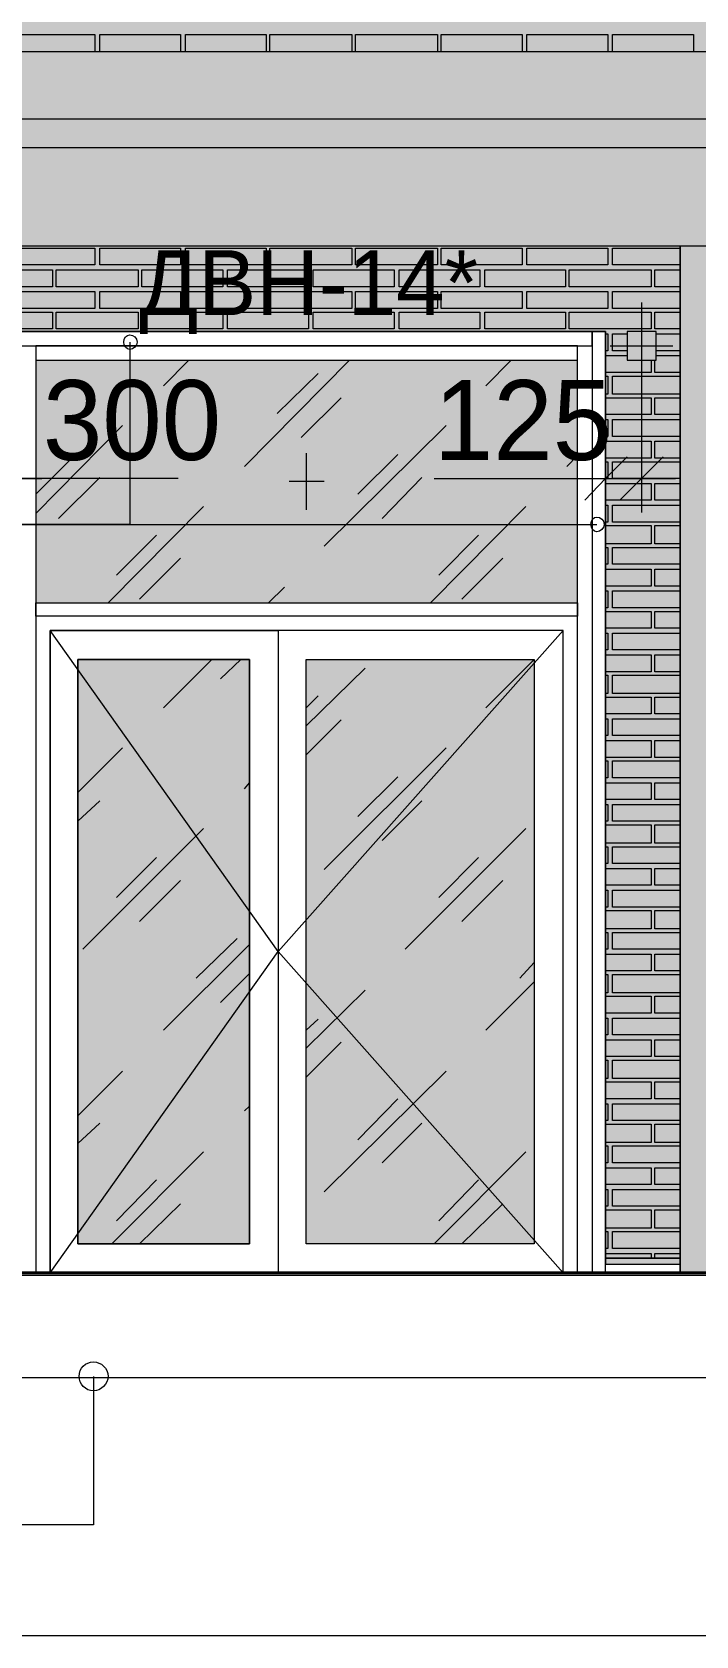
# Model space of a CAD drawing. Header units: millimetres. Extents: x -28928 to 100580, y -22867 to 36490.
# Drawn here: x -15834 to -13507, y -6037 to -415 of the extents above; entities that cross this region are included whole.
import ezdxf

# ---------------------------------------------------------------- set-up
doc = ezdxf.new("R2010")
doc.units = ezdxf.units.MM
doc.layers.add('PDF _Геометрия', color=7, linetype='Continuous', true_color=0x8f8e8d)
doc.layers.add('PDF _Сплошная заливка', color=7, linetype='Continuous', true_color=0xffffff)
doc.layers.add('PDF _Текст', color=7, linetype='Continuous')

msp = doc.modelspace()

# ---------------------------------------------------------------- hatches: boundary and pattern name
at = {"layer": 'PDF _Сплошная заливка', "true_color": 0xdcd6cf, "transparency": 33554559}
h = msp.add_hatch(color=254, dxfattribs=at)
h.paths.add_polyline_path([(-15922.40610003837, -4713.187073485198), (-15922.40610003837, -1463.956304254396), (-13823.94456157681, -1463.956304254396), (-13823.94456157681, -4713.187073485198), (-13561.63686926911, -4713.187073485198), (-13561.63686926911, -1163.571688869772), (-19459.3291769615, -1163.571688869772), (-19459.3291769615, -4713.187073485198), (-17919.32917696148, -4713.187073485198), (-17919.32917696148, -1463.956304254396), (-16518.94456157684, -1463.956304254396), (-16518.94456157684, -4713.187073485198)])
h.paths.add_polyline_path([(-19700.48302311534, -482.4178427159131), (-9335.098407730602, -482.4178427159131), (-9335.098407730602, 4217.966772668751), (-12072.40610003833, 4217.966772668751), (-12072.40610003833, 6929.889849591866), (-9335.098407730602, 6929.889849591866), (-9335.098407730602, 9028.35138805342), (-21815.86763849998, 9028.35138805342), (-21815.86763849998, -4713.187073485198), (-19776.63686926919, -4713.187073485198), (-19776.63686926919, -727.8024581005411), (-19730.09840773073, -727.8024581005411), (-19730.09840773073, -820.8793811774594), (-19708.94456157688, -820.8793811774594), (-19708.94456157688, -719.3409196389985), (-19700.48302311534, -719.3409196389985)])
h.paths.add_polyline_path([(-10972.40610003832, -4713.187073485198), (-10972.40610003832, -1463.956304254396), (-9576.252253884453, -1463.956304254396), (-9576.252253884453, -4713.187073485198), (-9335.098407730602, -4713.187073485198), (-9335.098407730602, -1163.571688869772), (-13383.9445615768, -1163.571688869772), (-13383.9445615768, -4713.187073485198), (-13121.63686926912, -4713.187073485198), (-13121.63686926912, -1463.956304254396), (-11323.55994619217, -1463.956304254396), (-11323.55994619217, -4713.187073485198)])
at = {"layer": 'PDF _Сплошная заливка', "true_color": 0x383e42, "transparency": 33554559}
for points in [[(-19679.3291769615, -719.3409196389985), (-7257.7907154229, -719.3409196389985), (-7257.7907154229, -482.4178427159131), (-19700.48302311534, -482.4178427159131), (-19700.48302311534, -820.8793811774594), (-19679.3291769615, -820.8793811774594)], [(-7215.483023115212, -727.8024581005411), (-7207.021484653669, -727.8024581005411), (-7207.021484653669, -719.3409196389985), (-19679.3291769615, -719.3409196389985), (-19679.3291769615, -820.8793811774594), (-7215.483023115212, -820.8793811774594)]]:
    msp.add_hatch(color=250, dxfattribs=at).paths.add_polyline_path(points)
at = {"layer": 'PDF _Сплошная заливка', "true_color": 0xa48f7a, "transparency": 33554559}
h = msp.add_hatch(color=252, dxfattribs=at)
h.paths.add_polyline_path([(-13561.63686926911, -4734.340919639053), (-13561.63686926911, -4713.187073485198), (-13823.94456157681, -4713.187073485198), (-13823.94456157681, -4734.340919639053)])
h.paths.add_polyline_path([(-13383.9445615768, -4713.187073485198), (-13383.9445615768, -4734.340919639053), (-13121.63686926912, -4734.340919639053), (-13121.63686926912, -4713.187073485198)])

# ---------------------------------------------------------------- linework, layer by layer
at = {"layer": 'PDF _Геометрия', "lineweight": 9}
for points in [[(-15897.02148465375, -482.4178427159131), (-15897.02148465375, -423.1870734851545), (-15613.55994619222, -423.1870734851545), (-15613.55994619222, -482.4178427159131)], [(-15596.63686926915, -482.4178427159131), (-15596.63686926915, -423.1870734851545), (-15313.17533080759, -423.1870734851545), (-15313.17533080759, -482.4178427159131)], [(-15296.25225388452, -482.4178427159131), (-15296.25225388452, -423.1870734851545), (-15012.79071542299, -423.1870734851545), (-15012.79071542299, -482.4178427159131)], [(-15000.09840773068, -482.4178427159131), (-15000.09840773068, -423.1870734851545), (-14712.40610003836, -423.1870734851545), (-14712.40610003836, -482.4178427159131)], [(-14699.71379234606, -482.4178427159131), (-14699.71379234606, -423.1870734851545), (-14412.02148465374, -423.1870734851545), (-14412.02148465374, -482.4178427159131)], [(-14399.32917696143, -482.4178427159131), (-14399.32917696143, -423.1870734851545), (-14115.86763849989, -423.1870734851545), (-14115.86763849989, -482.4178427159131)], [(-14098.94456157682, -482.4178427159131), (-14098.94456157682, -423.1870734851545), (-13815.48302311527, -423.1870734851545), (-13815.48302311527, -482.4178427159131)], [(-13798.5599461922, -482.4178427159131), (-13798.5599461922, -423.1870734851545), (-13515.09840773066, -423.1870734851545), (-13515.09840773066, -482.4178427159131)], [(-13561.63686926911, -1231.263996562076), (-13798.5599461922, -1231.263996562076), (-13798.5599461922, -1172.033227331318), (-13561.63686926911, -1172.033227331318)], [(-13561.63686926911, -1307.41784271592), (-13650.48302311527, -1307.41784271592), (-13650.48302311527, -1248.187073485165), (-13561.63686926911, -1248.187073485165)], [(-13561.63686926911, -1383.571688869768), (-13798.5599461922, -1383.571688869768), (-13798.5599461922, -1324.340919639009), (-13561.63686926911, -1324.340919639009)], [(-13561.63686926911, -1455.494765792853), (-13650.48302311527, -1455.494765792853), (-13650.48302311527, -1396.263996562076), (-13561.63686926911, -1396.263996562076)], [(-13823.94456157681, -1472.417842715924), (-13815.48302311527, -1472.417842715924), (-13815.48302311527, -1531.648611946701), (-13823.94456157681, -1531.648611946701)], [(-13747.79071542297, -1531.648611946701), (-13798.5599461922, -1531.648611946701), (-13798.5599461922, -1472.417842715924), (-13747.79071542297, -1472.417842715924)], [(-13646.2522538845, -1472.417842715924), (-13561.63686926911, -1472.417842715924)], [(-13823.94456157681, -1548.571688869772), (-13807.02148465374, -1548.571688869772), (-13747.79071542297, -1548.571688869772)], [(-13663.17533080758, -1565.494765792861), (-13663.17533080758, -1607.802458100548), (-13807.02148465374, -1607.802458100548), (-13823.94456157681, -1607.802458100548)], [(-13561.63686926911, -1607.802458100548), (-13650.48302311527, -1607.802458100548), (-13650.48302311527, -1565.494765792861)], [(-13561.63686926911, -1531.648611946701), (-13646.2522538845, -1531.648611946701)], [(-13646.2522538845, -1548.571688869772), (-13561.63686926911, -1548.571688869772)], [(-13823.94456157681, -1620.494765792853), (-13815.48302311527, -1620.494765792853), (-13815.48302311527, -1683.956304254392), (-13823.94456157681, -1683.956304254392)], [(-13561.63686926911, -1683.956304254392), (-13798.5599461922, -1683.956304254392), (-13798.5599461922, -1620.494765792853), (-13561.63686926911, -1620.494765792853)], [(-13823.94456157681, -1696.648611946701), (-13807.02148465374, -1696.648611946701), (-13663.17533080758, -1696.648611946701), (-13663.17533080758, -1755.879381177478), (-13807.02148465374, -1755.879381177478), (-13823.94456157681, -1755.879381177478)], [(-13561.63686926911, -1755.879381177478), (-13650.48302311527, -1755.879381177478), (-13650.48302311527, -1696.648611946701), (-13561.63686926911, -1696.648611946701)], [(-13823.94456157681, -1772.802458100548), (-13815.48302311527, -1772.802458100548), (-13815.48302311527, -1832.033227331325), (-13823.94456157681, -1832.033227331325)], [(-13561.63686926911, -1832.033227331325), (-13798.5599461922, -1832.033227331325), (-13798.5599461922, -1772.802458100548), (-13561.63686926911, -1772.802458100548)], [(-13823.94456157681, -1848.956304254396), (-13807.02148465374, -1848.956304254396), (-13663.17533080758, -1848.956304254396), (-13663.17533080758, -1908.187073485173), (-13807.02148465374, -1908.187073485173), (-13823.94456157681, -1908.187073485173)], [(-13561.63686926911, -1908.187073485173), (-13650.48302311527, -1908.187073485173), (-13650.48302311527, -1848.956304254396), (-13561.63686926911, -1848.956304254396)], [(-13823.94456157681, -1920.879381177481), (-13815.48302311527, -1920.879381177481), (-13815.48302311527, -1980.110150408236), (-13823.94456157681, -1980.110150408236)], [(-13561.63686926911, -1980.110150408236), (-13798.5599461922, -1980.110150408236), (-13798.5599461922, -1920.879381177481), (-13561.63686926911, -1920.879381177481)], [(-13823.94456157681, -1997.033227331325), (-13807.02148465374, -1997.033227331325), (-13663.17533080758, -1997.033227331325), (-13663.17533080758, -2056.263996562084), (-13807.02148465374, -2056.263996562084), (-13823.94456157681, -2056.263996562084)], [(-13561.63686926911, -2056.263996562084), (-13650.48302311527, -2056.263996562084), (-13650.48302311527, -1997.033227331325), (-13561.63686926911, -1997.033227331325)], [(-13823.94456157681, -2073.187073485173), (-13815.48302311527, -2073.187073485173), (-13815.48302311527, -2132.417842715931), (-13823.94456157681, -2132.417842715931)], [(-13561.63686926911, -2132.417842715931), (-13798.5599461922, -2132.417842715931), (-13798.5599461922, -2073.187073485173), (-13561.63686926911, -2073.187073485173)], [(-13823.94456157681, -2145.11015040824), (-13807.02148465374, -2145.11015040824), (-13663.17533080758, -2145.11015040824), (-13663.17533080758, -2208.571688869779), (-13807.02148465374, -2208.571688869779), (-13823.94456157681, -2208.571688869779)], [(-13561.63686926911, -2208.571688869779), (-13650.48302311527, -2208.571688869779), (-13650.48302311527, -2145.11015040824), (-13561.63686926911, -2145.11015040824)], [(-13823.94456157681, -2221.263996562087), (-13815.48302311527, -2221.263996562087), (-13815.48302311527, -2280.494765792861), (-13823.94456157681, -2280.494765792861)], [(-13561.63686926911, -2280.494765792861), (-13798.5599461922, -2280.494765792861), (-13798.5599461922, -2221.263996562087), (-13561.63686926911, -2221.263996562087)], [(-13823.94456157681, -2297.417842715931), (-13807.02148465374, -2297.417842715931), (-13663.17533080758, -2297.417842715931), (-13663.17533080758, -2356.648611946708), (-13807.02148465374, -2356.648611946708), (-13823.94456157681, -2356.648611946708)], [(-13561.63686926911, -2356.648611946708), (-13650.48302311527, -2356.648611946708), (-13650.48302311527, -2297.417842715931), (-13561.63686926911, -2297.417842715931)], [(-13823.94456157681, -2373.571688869779), (-13815.48302311527, -2373.571688869779), (-13815.48302311527, -2432.802458100556), (-13823.94456157681, -2432.802458100556)], [(-13561.63686926911, -2432.802458100556), (-13798.5599461922, -2432.802458100556), (-13798.5599461922, -2373.571688869779), (-13561.63686926911, -2373.571688869779)], [(-13823.94456157681, -2445.494765792864), (-13807.02148465374, -2445.494765792864), (-13663.17533080758, -2445.494765792864), (-13663.17533080758, -2504.725535023641), (-13807.02148465374, -2504.725535023641), (-13823.94456157681, -2504.725535023641)], [(-13561.63686926911, -2504.725535023641), (-13650.48302311527, -2504.725535023641), (-13650.48302311527, -2445.494765792864), (-13561.63686926911, -2445.494765792864)], [(-13823.94456157681, -2521.648611946712), (-13815.48302311527, -2521.648611946712), (-13815.48302311527, -2580.879381177489), (-13823.94456157681, -2580.879381177489)], [(-13561.63686926911, -2580.879381177489), (-13798.5599461922, -2580.879381177489), (-13798.5599461922, -2521.648611946712), (-13561.63686926911, -2521.648611946712)], [(-13823.94456157681, -2597.802458100559), (-13807.02148465374, -2597.802458100559), (-13663.17533080758, -2597.802458100559), (-13663.17533080758, -2657.033227331332), (-13807.02148465374, -2657.033227331332), (-13823.94456157681, -2657.033227331332)], [(-13561.63686926911, -2657.033227331332), (-13650.48302311527, -2657.033227331332), (-13650.48302311527, -2597.802458100559), (-13561.63686926911, -2597.802458100559)], [(-13823.94456157681, -2669.725535023641), (-13815.48302311527, -2669.725535023641), (-13815.48302311527, -2733.18707348518), (-13823.94456157681, -2733.18707348518)], [(-13561.63686926911, -2733.18707348518), (-13798.5599461922, -2733.18707348518), (-13798.5599461922, -2669.725535023641), (-13561.63686926911, -2669.725535023641)], [(-13823.94456157681, -2745.879381177489), (-13807.02148465374, -2745.879381177489), (-13663.17533080758, -2745.879381177489), (-13663.17533080758, -2805.110150408247), (-13807.02148465374, -2805.110150408247), (-13823.94456157681, -2805.110150408247)], [(-13561.63686926911, -2805.110150408247), (-13650.48302311527, -2805.110150408247), (-13650.48302311527, -2745.879381177489), (-13561.63686926911, -2745.879381177489)], [(-13823.94456157681, -2822.033227331336), (-13815.48302311527, -2822.033227331336), (-13815.48302311527, -2881.263996562095), (-13823.94456157681, -2881.263996562095)], [(-13561.63686926911, -2881.263996562095), (-13798.5599461922, -2881.263996562095), (-13798.5599461922, -2822.033227331336), (-13561.63686926911, -2822.033227331336)], [(-13823.94456157681, -2898.187073485184), (-13807.02148465374, -2898.187073485184), (-13663.17533080758, -2898.187073485184), (-13663.17533080758, -2957.417842715942), (-13807.02148465374, -2957.417842715942), (-13823.94456157681, -2957.417842715942)], [(-13561.63686926911, -2957.417842715942), (-13650.48302311527, -2957.417842715942), (-13650.48302311527, -2898.187073485184), (-13561.63686926911, -2898.187073485184)], [(-13823.94456157681, -2970.110150408247), (-13815.48302311527, -2970.110150408247), (-13815.48302311527, -3029.340919639024), (-13823.94456157681, -3029.340919639024)], [(-13561.63686926911, -3029.340919639024), (-13798.5599461922, -3029.340919639024), (-13798.5599461922, -2970.110150408247), (-13561.63686926911, -2970.110150408247)], [(-13823.94456157681, -3046.263996562095), (-13807.02148465374, -3046.263996562095), (-13663.17533080758, -3046.263996562095), (-13663.17533080758, -3105.494765792871), (-13807.02148465374, -3105.494765792871), (-13823.94456157681, -3105.494765792871)], [(-13561.63686926911, -3105.494765792871), (-13650.48302311527, -3105.494765792871), (-13650.48302311527, -3046.263996562095), (-13561.63686926911, -3046.263996562095)], [(-13823.94456157681, -3122.417842715942), (-13815.48302311527, -3122.417842715942), (-13815.48302311527, -3181.648611946719), (-13823.94456157681, -3181.648611946719)], [(-13561.63686926911, -3181.648611946719), (-13798.5599461922, -3181.648611946719), (-13798.5599461922, -3122.417842715942), (-13561.63686926911, -3122.417842715942)], [(-13823.94456157681, -3194.340919639028), (-13807.02148465374, -3194.340919639028), (-13663.17533080758, -3194.340919639028), (-13663.17533080758, -3257.802458100567), (-13807.02148465374, -3257.802458100567), (-13823.94456157681, -3257.802458100567)], [(-13561.63686926911, -3257.802458100567), (-13650.48302311527, -3257.802458100567), (-13650.48302311527, -3194.340919639028), (-13561.63686926911, -3194.340919639028)], [(-13823.94456157681, -3270.494765792875), (-13815.48302311527, -3270.494765792875), (-13815.48302311527, -3329.725535023648), (-13823.94456157681, -3329.725535023648)], [(-13561.63686926911, -3329.725535023648), (-13798.5599461922, -3329.725535023648), (-13798.5599461922, -3270.494765792875), (-13561.63686926911, -3270.494765792875)], [(-13823.94456157681, -3346.648611946719), (-13807.02148465374, -3346.648611946719), (-13663.17533080758, -3346.648611946719), (-13663.17533080758, -3405.879381177496), (-13807.02148465374, -3405.879381177496), (-13823.94456157681, -3405.879381177496)], [(-13561.63686926911, -3405.879381177496), (-13650.48302311527, -3405.879381177496), (-13650.48302311527, -3346.648611946719), (-13561.63686926911, -3346.648611946719)], [(-13823.94456157681, -3422.802458100567), (-13815.48302311527, -3422.802458100567), (-13815.48302311527, -3482.033227331343), (-13823.94456157681, -3482.033227331343)], [(-13561.63686926911, -3482.033227331343), (-13798.5599461922, -3482.033227331343), (-13798.5599461922, -3422.802458100567), (-13561.63686926911, -3422.802458100567)], [(-13823.94456157681, -3494.725535023652), (-13807.02148465374, -3494.725535023652), (-13663.17533080758, -3494.725535023652), (-13663.17533080758, -3558.187073485191), (-13807.02148465374, -3558.187073485191), (-13823.94456157681, -3558.187073485191)], [(-13561.63686926911, -3558.187073485191), (-13650.48302311527, -3558.187073485191), (-13650.48302311527, -3494.725535023652), (-13561.63686926911, -3494.725535023652)], [(-13823.94456157681, -3570.879381177499), (-13815.48302311527, -3570.879381177499), (-13815.48302311527, -3630.110150408254), (-13823.94456157681, -3630.110150408254)], [(-13561.63686926911, -3630.110150408254), (-13798.5599461922, -3630.110150408254), (-13798.5599461922, -3570.879381177499), (-13561.63686926911, -3570.879381177499)], [(-13823.94456157681, -3647.033227331347), (-13807.02148465374, -3647.033227331347), (-13663.17533080758, -3647.033227331347), (-13663.17533080758, -3706.263996562102), (-13807.02148465374, -3706.263996562102), (-13823.94456157681, -3706.263996562102)], [(-13561.63686926911, -3706.263996562102), (-13650.48302311527, -3706.263996562102), (-13650.48302311527, -3647.033227331347), (-13561.63686926911, -3647.033227331347)], [(-13823.94456157681, -3718.95630425441), (-13815.48302311527, -3718.95630425441), (-13815.48302311527, -3782.41784271595), (-13823.94456157681, -3782.41784271595)], [(-13561.63686926911, -3782.41784271595), (-13798.5599461922, -3782.41784271595), (-13798.5599461922, -3718.95630425441), (-13561.63686926911, -3718.95630425441)], [(-13823.94456157681, -3795.110150408258), (-13807.02148465374, -3795.110150408258), (-13663.17533080758, -3795.110150408258), (-13663.17533080758, -3854.340919639035), (-13807.02148465374, -3854.340919639035), (-13823.94456157681, -3854.340919639035)], [(-13561.63686926911, -3854.340919639035), (-13650.48302311527, -3854.340919639035), (-13650.48302311527, -3795.110150408258), (-13561.63686926911, -3795.110150408258)], [(-13823.94456157681, -3871.263996562106), (-13815.48302311527, -3871.263996562106), (-13815.48302311527, -3930.494765792882), (-13823.94456157681, -3930.494765792882)], [(-13561.63686926911, -3930.494765792882), (-13798.5599461922, -3930.494765792882), (-13798.5599461922, -3871.263996562106), (-13561.63686926911, -3871.263996562106)], [(-13823.94456157681, -3947.417842715953), (-13807.02148465374, -3947.417842715953), (-13663.17533080758, -3947.417842715953), (-13663.17533080758, -4006.648611946726), (-13807.02148465374, -4006.648611946726), (-13823.94456157681, -4006.648611946726)], [(-13561.63686926911, -4006.648611946726), (-13650.48302311527, -4006.648611946726), (-13650.48302311527, -3947.417842715953), (-13561.63686926911, -3947.417842715953)], [(-13823.94456157681, -4019.340919639035), (-13815.48302311527, -4019.340919639035), (-13815.48302311527, -4082.802458100574), (-13823.94456157681, -4082.802458100574)], [(-13561.63686926911, -4082.802458100574), (-13798.5599461922, -4082.802458100574), (-13798.5599461922, -4019.340919639035), (-13561.63686926911, -4019.340919639035)], [(-13823.94456157681, -4095.494765792882), (-13807.02148465374, -4095.494765792882), (-13663.17533080758, -4095.494765792882), (-13663.17533080758, -4154.725535023648), (-13807.02148465374, -4154.725535023648), (-13823.94456157681, -4154.725535023648)], [(-13561.63686926911, -4154.725535023648), (-13650.48302311527, -4154.725535023648), (-13650.48302311527, -4095.494765792882), (-13561.63686926911, -4095.494765792882)], [(-13823.94456157681, -4171.64861194673), (-13815.48302311527, -4171.64861194673), (-13815.48302311527, -4230.879381177496), (-13823.94456157681, -4230.879381177496)], [(-13561.63686926911, -4230.879381177496), (-13798.5599461922, -4230.879381177496), (-13798.5599461922, -4171.64861194673), (-13561.63686926911, -4171.64861194673)], [(-13823.94456157681, -4243.571688869804), (-13807.02148465374, -4243.571688869804), (-13663.17533080758, -4243.571688869804), (-13663.17533080758, -4307.033227331343), (-13807.02148465374, -4307.033227331343), (-13823.94456157681, -4307.033227331343)], [(-13561.63686926911, -4307.033227331343), (-13650.48302311527, -4307.033227331343), (-13650.48302311527, -4243.571688869804), (-13561.63686926911, -4243.571688869804)], [(-13823.94456157681, -4319.725535023652), (-13815.48302311527, -4319.725535023652), (-13815.48302311527, -4378.956304254429), (-13823.94456157681, -4378.956304254429)], [(-13561.63686926911, -4378.956304254429), (-13798.5599461922, -4378.956304254429), (-13798.5599461922, -4319.725535023652), (-13561.63686926911, -4319.725535023652)], [(-13823.94456157681, -4395.879381177499), (-13807.02148465374, -4395.879381177499), (-13663.17533080758, -4395.879381177499), (-13663.17533080758, -4455.110150408276), (-13807.02148465374, -4455.110150408276), (-13823.94456157681, -4455.110150408276)], [(-13561.63686926911, -4455.110150408276), (-13650.48302311527, -4455.110150408276), (-13650.48302311527, -4395.879381177499), (-13561.63686926911, -4395.879381177499)], [(-13823.94456157681, -4472.033227331347), (-13815.48302311527, -4472.033227331347), (-13815.48302311527, -4531.26399656212), (-13823.94456157681, -4531.26399656212)], [(-13561.63686926911, -4531.26399656212), (-13798.5599461922, -4531.26399656212), (-13798.5599461922, -4472.033227331347), (-13561.63686926911, -4472.033227331347)], [(-13823.94456157681, -4543.956304254432), (-13807.02148465374, -4543.956304254432), (-13663.17533080758, -4543.956304254432), (-13663.17533080758, -4607.417842715975), (-13807.02148465374, -4607.417842715975), (-13823.94456157681, -4607.417842715975)], [(-13561.63686926911, -4607.417842715975), (-13650.48302311527, -4607.417842715975), (-13650.48302311527, -4543.956304254432), (-13561.63686926911, -4543.956304254432)], [(-13823.94456157681, -4620.11015040828), (-13815.48302311527, -4620.11015040828), (-13815.48302311527, -4679.340919639049), (-13823.94456157681, -4679.340919639049)], [(-13561.63686926911, -4679.340919639049), (-13798.5599461922, -4679.340919639049), (-13798.5599461922, -4620.11015040828), (-13561.63686926911, -4620.11015040828)], [(-13823.94456157681, -4696.263996562127), (-13807.02148465374, -4696.263996562127), (-13663.17533080758, -4696.263996562127), (-13663.17533080758, -4713.187073485198)], [(-13650.48302311527, -4713.187073485198), (-13650.48302311527, -4696.263996562127), (-13561.63686926911, -4696.263996562127)]]:
    msp.add_lwpolyline(points, dxfattribs=at)
at = {"layer": 'PDF _Геометрия', "color": 7, "lineweight": 9}
for points in [[(-19700.48302311534, -719.3409196389985), (-19708.94456157688, -719.3409196389985), (-19708.94456157688, -820.8793811774594), (-19708.94456157688, -719.3409196389985), (-19700.48302311534, -719.3409196389985), (-19700.48302311534, -820.8793811774594), (-19700.48302311534, -482.4178427159131), (-7257.7907154229, -482.4178427159131), (-7257.7907154229, -719.3409196389985), (-7253.559946192137, -719.3409196389985), (-7253.559946192137, -473.956304254385), (-7245.098407730591, -473.956304254385), (-7245.098407730591, -719.3409196389985)], [(-19679.3291769615, -820.8793811774594), (-19679.3291769615, -719.3409196389985), (-7207.021484653669, -719.3409196389985), (-7207.021484653669, -727.8024581005411), (-7173.175330807509, -727.8024581005411), (-7215.483023115212, -727.8024581005411), (-7215.483023115212, -820.8793811774594)], [(-19772.40610003842, -1163.571688869772), (-7173.175330807509, -1163.571688869772), (-7173.175330807509, -820.8793811774594), (-19772.40610003842, -820.8793811774594), (-19772.40610003842, -901.2639965620692)], [(-16218.55994619223, -1362.417842715935), (-16218.55994619223, -1662.802458100541), (-16218.55994619223, -1980.110150408236), (-15799.71379234607, -1980.110150408236)], [(-13697.02148465374, -1362.417842715935), (-13697.02148465374, -1662.802458100541), (-13697.02148465374, -1980.110150408236), (-13697.02148465374, -2098.57168886979)], [(-19459.3291769615, -4713.187073485198), (-17919.32917696148, -4713.187073485198), (-19459.3291769615, -4713.187073485198), (-17919.32917696148, -4713.187073485198), (-17919.32917696148, -1463.956304254396), (-16518.94456157684, -1463.956304254396), (-16518.94456157684, -4713.187073485198), (-15922.40610003837, -4713.187073485198), (-15922.40610003837, -1463.956304254396), (-13823.94456157681, -1463.956304254396), (-13823.94456157681, -4713.187073485198), (-13561.63686926911, -4713.187073485198), (-13823.94456157681, -4713.187073485198), (-13561.63686926911, -4713.187073485198), (-13823.94456157681, -4713.187073485198), (-13823.94456157681, -4734.340919639053), (-13561.63686926911, -4734.340919639053)], [(-15490.86763849991, -1502.033227331322), (-15490.86763849991, -2140.879381177478), (-18029.32917696147, -2140.879381177478), (-13853.55994619219, -2140.879381177478)], [(-15871.63686926914, -4763.956304254429), (-15871.63686926914, -2441.263996562102), (-15871.63686926914, -4763.956304254429), (-15922.40610003837, -4763.956304254429), (-15922.40610003837, -2441.263996562102), (-15922.40610003837, -1540.110150408243), (-15922.40610003837, -1463.956304254396), (-15871.63686926914, -1463.956304254396), (-15871.63686926914, -1540.110150408243), (-15871.63686926914, -2441.263996562102), (-15871.63686926914, -1514.72553502363), (-15846.25225388452, -1514.72553502363), (-13895.8676384999, -1514.72553502363), (-13870.48302311528, -1514.72553502363), (-13870.48302311528, -1463.956304254396), (-13895.8676384999, -1463.956304254396), (-15846.25225388452, -1463.956304254396), (-15871.63686926914, -1463.956304254396), (-15871.63686926914, -1514.72553502363), (-15820.86763849991, -1514.72553502363), (-15820.86763849991, -2441.263996562102), (-15820.86763849991, -4763.956304254429)], [(-13921.25225388452, -4763.956304254429), (-13921.25225388452, -2441.263996562102), (-13921.25225388452, -1514.72553502363), (-15820.86763849991, -1514.72553502363), (-15820.86763849991, -1565.494765792861), (-13921.25225388452, -1565.494765792861), (-13921.25225388452, -1514.72553502363), (-13870.48302311528, -1514.72553502363), (-13870.48302311528, -2441.263996562102), (-13870.48302311528, -4763.956304254429), (-13823.94456157681, -4763.956304254429), (-13823.94456157681, -2441.263996562102), (-13823.94456157681, -1540.110150408243), (-13823.94456157681, -1463.956304254396), (-13870.48302311528, -1463.956304254396), (-13870.48302311528, -1540.110150408243), (-13870.48302311528, -2441.263996562102), (-13870.48302311528, -4763.956304254429)], [(-13807.02148465374, -1514.72553502363), (-13587.02148465373, -1514.72553502363)], [(-15372.40610003837, -1654.340919639017), (-15283.55994619222, -1565.494765792861)], [(-15088.94456157683, -1937.802458100552), (-14720.86763849991, -1565.494765792861)], [(-14242.79071542297, -1654.340919639017), (-14153.94456157682, -1565.494765792861)], [(-14974.71379234607, -1751.648611946697), (-14830.8676384999, -1612.033227331311)], [(-14890.09840773067, -1836.263996562087), (-14750.48302311529, -1696.648611946701)], [(-15820.86763849991, -2102.802458100552), (-15516.25225388452, -1793.9563042544)], [(-14809.71379234606, -2217.033227331322), (-14382.40610003836, -1793.9563042544)], [(-15820.86763849991, -2035.110150408251), (-15681.25225388452, -1895.494765792864)], [(-14873.1753308076, -1891.263996562084), (-14873.1753308076, -2090.110150408243)], [(-14691.25225388451, -2035.110150408251), (-14551.63686926912, -1895.494765792864)], [(-13959.32917696144, -1937.802458100552), (-13921.25225388452, -1899.725535023626)], [(-13823.94456157681, -1874.340919639013), (-13823.94456157681, -1980.110150408236), (-13823.94456157681, -2098.57168886979)], [(-15321.63686926914, -1980.110150408236), (-15795.48302311529, -1980.110150408236), (-16070.4830231153, -1980.110150408236)], [(-15740.4830231153, -2119.725535023623), (-15596.63686926915, -1975.879381177474)], [(-14932.40610003836, -1988.571688869783), (-14809.71379234606, -1988.571688869783)], [(-14606.63686926914, -2119.725535023623), (-14467.02148465375, -1975.879381177474)], [(-14424.71379234605, -1980.110150408236), (-13997.40610003836, -1980.110150408236), (-13760.48302311528, -1980.110150408236)], [(-13942.40610003835, -1980.110150408236), (-13578.5599461922, -1980.110150408236)], [(-15567.02148465375, -2415.879381177485), (-15232.79071542299, -2077.417842715935)], [(-14437.40610003835, -2415.879381177485), (-14103.17533080759, -2077.417842715935)], [(-15537.40610003837, -2318.571688869786), (-15397.79071542299, -2178.9563042544)], [(-14407.79071542298, -2318.571688869786), (-14268.17533080759, -2178.9563042544)], [(-15457.02148465376, -2403.187073485176), (-15313.17533080759, -2259.340919639009)], [(-14327.40610003836, -2403.187073485176), (-14183.5599461922, -2259.340919639009)], [(-15004.32917696144, -2415.879381177485), (-14949.32917696145, -2360.879381177474)], [(-13972.02148465375, -2513.187073485165), (-14970.48302311528, -3638.571688869801), (-13972.02148465375, -4763.956304254429), (-13972.02148465375, -2513.187073485165), (-15770.09840773068, -2513.187073485165), (-15770.09840773068, -4763.956304254429), (-15770.09840773068, -2513.187073485165), (-14970.48302311528, -2513.187073485165), (-14970.48302311528, -4763.956304254429), (-15770.09840773068, -4763.956304254429), (-14970.48302311528, -3638.571688869801), (-15770.09840773068, -2513.187073485165)], [(-15372.40610003837, -2783.956304254414), (-15203.17533080761, -2614.72553502363)], [(-15173.55994619221, -2682.41784271595), (-15101.63686926914, -2614.72553502363)], [(-14242.79071542297, -2783.956304254414), (-14073.55994619221, -2614.72553502363)], [(-14873.1753308076, -2847.417842715953), (-14665.86763849989, -2644.340919639028)], [(-14873.1753308076, -2783.956304254414), (-14830.8676384999, -2741.648611946708)], [(-14873.1753308076, -2948.956304254414), (-14750.48302311529, -2826.263996562098)], [(-15672.790715423, -3080.110150408254), (-15516.25225388452, -2923.571688869797)], [(-14809.71379234606, -3350.879381177485), (-14382.40610003836, -2923.571688869797)], [(-14691.25225388451, -3164.725535023648), (-14551.63686926912, -3025.110150408262)], [(-15088.94456157683, -3067.41784271595), (-15072.02148465375, -3046.263996562095)], [(-15672.790715423, -3181.648611946719), (-15596.63686926915, -3109.725535023634)], [(-14606.63686926914, -3249.34091963902), (-14467.02148465375, -3109.725535023634)], [(-15655.86763849991, -3630.110150408254), (-15232.79071542299, -3207.033227331332)], [(-14526.25225388451, -3630.110150408254), (-14103.17533080759, -3207.033227331332)], [(-15537.40610003837, -3448.187073485184), (-15397.79071542299, -3308.571688869797)], [(-14407.79071542298, -3448.187073485184), (-14268.17533080759, -3308.571688869797)], [(-15457.02148465376, -3532.802458100574), (-15313.17533080759, -3388.956304254407)], [(-14327.40610003836, -3532.802458100574), (-14183.5599461922, -3388.956304254407)], [(-15258.1753308076, -3731.648611946719), (-15114.32917696145, -3592.033227331332)], [(-15372.40610003837, -3913.571688869812), (-15072.02148465375, -3613.187073485184)], [(-14124.32917696144, -3731.648611946719), (-14073.55994619221, -3676.648611946723)], [(-15173.55994619221, -3816.263996562109), (-15072.02148465375, -3714.725535023648)], [(-14242.79071542297, -3913.571688869812), (-14073.55994619221, -3744.340919639028)], [(-14873.1753308076, -3977.033227331351), (-14665.86763849989, -3773.956304254425)], [(-14873.1753308076, -3913.571688869812), (-14830.8676384999, -3875.494765792886)], [(-14873.1753308076, -4078.571688869812), (-14750.48302311529, -3955.879381177496)], [(-15672.790715423, -4213.956304254425), (-15516.25225388452, -4057.41784271596)], [(-14809.71379234606, -4480.49476579289), (-14382.40610003836, -4057.41784271596)], [(-14691.25225388451, -4298.571688869808), (-14551.63686926912, -4154.725535023648)], [(-15088.94456157683, -4197.033227331347), (-15072.02148465375, -4180.110150408265)], [(-15672.790715423, -4311.263996562117), (-15596.63686926915, -4239.340919639042)], [(-14606.63686926914, -4378.956304254429), (-14467.02148465375, -4239.340919639042)], [(-15554.32917696144, -4662.417842715968), (-15232.79071542299, -4340.879381177503)], [(-14424.71379234605, -4662.417842715968), (-14103.17533080759, -4340.879381177503)], [(-15537.40610003837, -4582.033227331358), (-15397.79071542299, -4438.187073485195)], [(-14407.79071542298, -4582.033227331358), (-14268.17533080759, -4438.187073485195)], [(-15457.02148465376, -4662.417842715968), (-15313.17533080759, -4522.802458100577)], [(-14327.40610003836, -4662.417842715968), (-14183.5599461922, -4522.802458100577)], [(-23144.32917696154, -4772.417842715975), (84689.51697688583, -4772.417842715975)], [(-19789.3291769615, -5132.033227331358), (-7075.867638499825, -5132.033227331358)], [(-15617.79071542298, -5127.802458100596), (-15617.79071542298, -5648.187073485216), (-17052.02148465377, -5648.187073485216), (-17060.48302311531, -5648.187073485216)], [(82087.59389996273, -6037.417842715986), (56081.05543842397, -6037.417842715986), (29799.51697688522, -6037.417842715986), (29351.05543842366, -6037.417842715986), (5066.440053808012, -6037.417842715986), (4816.824669192614, -6037.417842715986), (-21587.40610003844, -6037.417842715986)]]:
    msp.add_lwpolyline(points, dxfattribs=at)
at = {"layer": 'PDF _Геометрия', "lineweight": 9}
for points in [[(-15613.55994619222, -1172.033227331318), (-15613.55994619222, -1231.263996562076), (-15897.02148465375, -1231.263996562076), (-15897.02148465375, -1172.033227331318)], [(-15313.17533080759, -1172.033227331318), (-15313.17533080759, -1231.263996562076), (-15596.63686926915, -1231.263996562076), (-15596.63686926915, -1172.033227331318)], [(-15012.79071542299, -1172.033227331318), (-15012.79071542299, -1231.263996562076), (-15296.25225388452, -1231.263996562076), (-15296.25225388452, -1172.033227331318)], [(-14712.40610003836, -1172.033227331318), (-14712.40610003836, -1231.263996562076), (-15000.09840773068, -1231.263996562076), (-15000.09840773068, -1172.033227331318)], [(-14412.02148465374, -1172.033227331318), (-14412.02148465374, -1231.263996562076), (-14699.71379234606, -1231.263996562076), (-14699.71379234606, -1172.033227331318)], [(-14115.86763849989, -1172.033227331318), (-14115.86763849989, -1231.263996562076), (-14399.32917696143, -1231.263996562076), (-14399.32917696143, -1172.033227331318)], [(-13815.48302311527, -1172.033227331318), (-13815.48302311527, -1231.263996562076), (-14098.94456157682, -1231.263996562076), (-14098.94456157682, -1172.033227331318)], [(-15761.63686926915, -1307.41784271592), (-15905.4830231153, -1307.41784271592), (-16049.32917696145, -1307.41784271592), (-16049.32917696145, -1248.187073485165), (-15905.4830231153, -1248.187073485165), (-15761.63686926915, -1248.187073485165)], [(-15461.25225388453, -1307.41784271592), (-15605.09840773067, -1307.41784271592), (-15748.94456157684, -1307.41784271592), (-15748.94456157684, -1248.187073485165), (-15605.09840773067, -1248.187073485165), (-15461.25225388453, -1248.187073485165)], [(-15165.09840773068, -1307.41784271592), (-15304.71379234607, -1307.41784271592), (-15448.55994619222, -1307.41784271592), (-15448.55994619222, -1248.187073485165), (-15304.71379234607, -1248.187073485165), (-15165.09840773068, -1248.187073485165)], [(-14864.71379234606, -1307.41784271592), (-15004.32917696144, -1307.41784271592), (-15148.17533080759, -1307.41784271592), (-15148.17533080759, -1248.187073485165), (-15004.32917696144, -1248.187073485165), (-14864.71379234606, -1248.187073485165)], [(-14564.32917696143, -1307.41784271592), (-14703.94456157682, -1307.41784271592), (-14847.79071542299, -1307.41784271592), (-14847.79071542299, -1248.187073485165), (-14703.94456157682, -1248.187073485165), (-14564.32917696143, -1248.187073485165)], [(-14263.94456157683, -1307.41784271592), (-14407.79071542298, -1307.41784271592), (-14547.40610003836, -1307.41784271592), (-14547.40610003836, -1248.187073485165), (-14407.79071542298, -1248.187073485165), (-14263.94456157683, -1248.187073485165)], [(-13963.5599461922, -1307.41784271592), (-14107.40610003835, -1307.41784271592), (-14247.02148465374, -1307.41784271592), (-14247.02148465374, -1248.187073485165), (-14107.40610003835, -1248.187073485165), (-13963.5599461922, -1248.187073485165)], [(-13663.17533080758, -1307.41784271592), (-13807.02148465374, -1307.41784271592), (-13950.86763849989, -1307.41784271592), (-13950.86763849989, -1248.187073485165), (-13807.02148465374, -1248.187073485165), (-13663.17533080758, -1248.187073485165)], [(-15613.55994619222, -1324.340919639009), (-15613.55994619222, -1383.571688869768), (-15897.02148465375, -1383.571688869768), (-15897.02148465375, -1324.340919639009)], [(-15313.17533080759, -1324.340919639009), (-15313.17533080759, -1383.571688869768), (-15596.63686926915, -1383.571688869768), (-15596.63686926915, -1324.340919639009)], [(-15012.79071542299, -1324.340919639009), (-15012.79071542299, -1383.571688869768), (-15296.25225388452, -1383.571688869768), (-15296.25225388452, -1324.340919639009)], [(-14712.40610003836, -1324.340919639009), (-14712.40610003836, -1383.571688869768), (-15000.09840773068, -1383.571688869768), (-15000.09840773068, -1324.340919639009)], [(-14412.02148465374, -1324.340919639009), (-14412.02148465374, -1383.571688869768), (-14699.71379234606, -1383.571688869768), (-14699.71379234606, -1324.340919639009)], [(-14115.86763849989, -1324.340919639009), (-14115.86763849989, -1383.571688869768), (-14399.32917696143, -1383.571688869768), (-14399.32917696143, -1324.340919639009)], [(-13815.48302311527, -1324.340919639009), (-13815.48302311527, -1383.571688869768), (-14098.94456157682, -1383.571688869768), (-14098.94456157682, -1324.340919639009)], [(-15761.63686926915, -1455.494765792853), (-15905.4830231153, -1455.494765792853), (-16049.32917696145, -1455.494765792853), (-16049.32917696145, -1396.263996562076), (-15905.4830231153, -1396.263996562076), (-15761.63686926915, -1396.263996562076)], [(-15461.25225388453, -1455.494765792853), (-15605.09840773067, -1455.494765792853), (-15748.94456157684, -1455.494765792853), (-15748.94456157684, -1396.263996562076), (-15605.09840773067, -1396.263996562076), (-15461.25225388453, -1396.263996562076)], [(-15165.09840773068, -1455.494765792853), (-15304.71379234607, -1455.494765792853), (-15448.55994619222, -1455.494765792853), (-15448.55994619222, -1396.263996562076), (-15304.71379234607, -1396.263996562076), (-15165.09840773068, -1396.263996562076)], [(-14864.71379234606, -1455.494765792853), (-15004.32917696144, -1455.494765792853), (-15148.17533080759, -1455.494765792853), (-15148.17533080759, -1396.263996562076), (-15004.32917696144, -1396.263996562076), (-14864.71379234606, -1396.263996562076)], [(-14564.32917696143, -1455.494765792853), (-14703.94456157682, -1455.494765792853), (-14847.79071542299, -1455.494765792853), (-14847.79071542299, -1396.263996562076), (-14703.94456157682, -1396.263996562076), (-14564.32917696143, -1396.263996562076)], [(-14263.94456157683, -1455.494765792853), (-14407.79071542298, -1455.494765792853), (-14547.40610003836, -1455.494765792853), (-14547.40610003836, -1396.263996562076), (-14407.79071542298, -1396.263996562076), (-14263.94456157683, -1396.263996562076)], [(-13963.5599461922, -1455.494765792853), (-14107.40610003835, -1455.494765792853), (-14247.02148465374, -1455.494765792853), (-14247.02148465374, -1396.263996562076), (-14107.40610003835, -1396.263996562076), (-13963.5599461922, -1396.263996562076)], [(-13663.17533080758, -1455.494765792853), (-13807.02148465374, -1455.494765792853), (-13950.86763849989, -1455.494765792853), (-13950.86763849989, -1396.263996562076), (-13807.02148465374, -1396.263996562076), (-13663.17533080758, -1396.263996562076)]]:
    msp.add_lwpolyline(points, close=True, dxfattribs=at)
at = {"layer": 'PDF _Геометрия', "color": 7, "lineweight": 9}
for points in [[(-13561.63686926911, -1163.571688869772), (-13561.63686926911, -4763.956304254429)], [(-13646.2522538845, -1463.956304254396), (-13747.79071542297, -1463.956304254396), (-13747.79071542297, -1565.494765792861), (-13646.2522538845, -1565.494765792861)], [(-13921.25225388452, -2462.417842715935), (-15820.86763849991, -2462.417842715935), (-15820.86763849991, -2415.879381177485), (-13921.25225388452, -2415.879381177485)], [(-13972.02148465375, -4763.956304254429), (-13972.02148465375, -2513.187073485165), (-14970.48302311528, -2513.187073485165), (-14970.48302311528, -4763.956304254429)], [(-15072.02148465375, -2614.72553502363), (-15672.790715423, -2614.72553502363), (-15672.790715423, -4662.417842715968), (-15072.02148465375, -4662.417842715968)], [(-14073.55994619221, -4662.417842715968), (-14873.1753308076, -4662.417842715968), (-14873.1753308076, -2614.72553502363), (-14073.55994619221, -2614.72553502363)]]:
    msp.add_lwpolyline(points, close=True, dxfattribs=at)
at = {"layer": 'PDF _Геометрия', "color": 7, "lineweight": 18}
for points in [[(-13747.79071542297, -1903.956304254389), (-13823.94456157681, -1980.110150408236), (-13895.8676384999, -2056.263996562084)], [(-13620.86763849989, -1903.956304254389), (-13697.02148465374, -1980.110150408236), (-13773.17533080758, -2056.263996562084)]]:
    msp.add_lwpolyline(points, dxfattribs=at)
at = {"layer": 'PDF _Геометрия', "color": 171, "lineweight": 9, "true_color": 0x8080ff}
for points in [[(-15672.790715423, -2614.72553502363), (-15072.02148465375, -2614.72553502363), (-15072.02148465375, -4662.417842715968), (-15672.790715423, -4662.417842715968)], [(-14873.1753308076, -4662.417842715968), (-14873.1753308076, -2614.72553502363), (-14073.55994619221, -2614.72553502363), (-14073.55994619221, -4662.417842715968)]]:
    msp.add_lwpolyline(points, close=True, dxfattribs=at)
at = {"layer": 'PDF _Геометрия', "color": 7, "lineweight": 40}
msp.add_lwpolyline([(82954.90159227044, -4763.956304254429), (-22513.94456157691, -4763.956304254429)], dxfattribs=at)
at = {"layer": 'PDF _Геометрия', "color": 7, "lineweight": 9}
for points in [[(-15512.02148465376, -1502.033227331322), (-15512.02148465376, -1485.110150408233), (-15503.55994619221, -1476.648611946704), (-15490.86763849991, -1476.648611946704)], [(-15512.02148465376, -1502.033227331322), (-15512.02148465376, -1485.110150408233), (-15503.55994619221, -1476.648611946704), (-15490.86763849991, -1476.648611946704)], [(-15490.86763849991, -1527.417842715935), (-15503.55994619221, -1527.417842715935), (-15512.02148465376, -1514.72553502363), (-15512.02148465376, -1502.033227331322)], [(-15490.86763849991, -1527.417842715935), (-15503.55994619221, -1527.417842715935), (-15512.02148465376, -1514.72553502363), (-15512.02148465376, -1502.033227331322)], [(-15490.86763849991, -1476.648611946704), (-15478.1753308076, -1476.648611946704), (-15465.48302311529, -1485.110150408233), (-15465.48302311529, -1502.033227331322)], [(-15490.86763849991, -1476.648611946704), (-15478.1753308076, -1476.648611946704), (-15465.48302311529, -1485.110150408233), (-15465.48302311529, -1502.033227331322)], [(-15465.48302311529, -1502.033227331322), (-15465.48302311529, -1514.72553502363), (-15478.1753308076, -1527.417842715935), (-15490.86763849991, -1527.417842715935)], [(-15465.48302311529, -1502.033227331322), (-15465.48302311529, -1514.72553502363), (-15478.1753308076, -1527.417842715935), (-15490.86763849991, -1527.417842715935)], [(-13874.71379234605, -2140.879381177478), (-13874.71379234605, -2123.956304254403), (-13866.2522538845, -2115.494765792861), (-13853.55994619219, -2115.494765792861)], [(-13874.71379234605, -2140.879381177478), (-13874.71379234605, -2123.956304254403), (-13866.2522538845, -2115.494765792861), (-13853.55994619219, -2115.494765792861)], [(-13853.55994619219, -2115.494765792861), (-13840.86763849989, -2115.494765792861), (-13828.17533080758, -2123.956304254403), (-13828.17533080758, -2140.879381177478)], [(-13853.55994619219, -2115.494765792861), (-13840.86763849989, -2115.494765792861), (-13828.17533080758, -2123.956304254403), (-13828.17533080758, -2140.879381177478)], [(-13853.55994619219, -2166.263996562091), (-13866.2522538845, -2166.263996562091), (-13874.71379234605, -2153.571688869783), (-13874.71379234605, -2140.879381177478)], [(-13853.55994619219, -2166.263996562091), (-13866.2522538845, -2166.263996562091), (-13874.71379234605, -2153.571688869783), (-13874.71379234605, -2140.879381177478)], [(-13828.17533080758, -2140.879381177478), (-13828.17533080758, -2153.571688869783), (-13840.86763849989, -2166.263996562091), (-13853.55994619219, -2166.263996562091)], [(-13828.17533080758, -2140.879381177478), (-13828.17533080758, -2153.571688869783), (-13840.86763849989, -2166.263996562091), (-13853.55994619219, -2166.263996562091)], [(-15668.55994619221, -5127.802458100596), (-15668.55994619221, -5098.187073485205), (-15647.40610003838, -5077.033227331362), (-15617.79071542298, -5077.033227331362)], [(-15668.55994619221, -5127.802458100596), (-15668.55994619221, -5098.187073485205), (-15647.40610003838, -5077.033227331362), (-15617.79071542298, -5077.033227331362)], [(-15617.79071542298, -5077.033227331362), (-15592.40610003837, -5077.033227331362), (-15567.02148465375, -5098.187073485205), (-15567.02148465375, -5127.802458100596)], [(-15617.79071542298, -5077.033227331362), (-15592.40610003837, -5077.033227331362), (-15567.02148465375, -5098.187073485205), (-15567.02148465375, -5127.802458100596)], [(-15617.79071542298, -5178.571688869826), (-15647.40610003838, -5178.571688869826), (-15668.55994619221, -5153.187073485209), (-15668.55994619221, -5127.802458100596)], [(-15617.79071542298, -5178.571688869826), (-15647.40610003838, -5178.571688869826), (-15668.55994619221, -5153.187073485209), (-15668.55994619221, -5127.802458100596)], [(-15567.02148465375, -5127.802458100596), (-15567.02148465375, -5153.187073485209), (-15592.40610003837, -5178.571688869826), (-15617.79071542298, -5178.571688869826)], [(-15567.02148465375, -5127.802458100596), (-15567.02148465375, -5153.187073485209), (-15592.40610003837, -5178.571688869826), (-15617.79071542298, -5178.571688869826)]]:
    msp.add_open_spline(points, degree=3, dxfattribs=at)
at = {"layer": 'PDF _Сплошная заливка', "color": 250, "lineweight": 9, "true_color": 0x383e42, "transparency": 33554559}
for points in [[(-19772.40610003842, -820.8793811774594), (-19772.40610003842, -1163.571688869772), (-7173.175330807509, -820.8793811774594), (-7173.175330807509, -1163.571688869772)], [(-13561.63686926911, -1163.571688869772), (-13561.63686926911, -4763.956304254429), (-13383.9445615768, -1163.571688869772), (-13383.9445615768, -4763.956304254429)]]:
    msp.add_solid(points, dxfattribs=at)
at = {"layer": 'PDF _Сплошная заливка', "color": 9, "lineweight": 9, "true_color": 0xc7c7c7, "transparency": 33554559}
msp.add_solid([(-13747.79071542297, -1463.956304254396), (-13747.79071542297, -1565.494765792861), (-13646.2522538845, -1463.956304254396), (-13646.2522538845, -1565.494765792861)], dxfattribs=at)
at = {"layer": 'PDF _Сплошная заливка', "lineweight": 9, "transparency": 33554559}
for points in [[(-15820.86763849991, -1565.494765792861), (-15820.86763849991, -2415.879381177485), (-13921.25225388452, -1565.494765792861), (-13921.25225388452, -2415.879381177485)], [(-15672.790715423, -2614.72553502363), (-15672.790715423, -4662.417842715968), (-15072.02148465375, -2614.72553502363), (-15072.02148465375, -4662.417842715968)], [(-14873.1753308076, -2614.72553502363), (-14873.1753308076, -4662.417842715968), (-14073.55994619221, -2614.72553502363), (-14073.55994619221, -4662.417842715968)]]:
    msp.add_solid(points, dxfattribs=at)

# ---------------------------------------------------------------- texts
at = {"layer": 'PDF _Текст', "attachment_point": 4, "style": ''}
for s, insert, char_height in [('ДВН-14*', (-15457.32058919851, -1326.200639803144), 227.7084847294893), ('300', (-15795.78105174444, -1776.951188764644), 280.1272685734552), ('125', (-14425.035491119, -1776.951188764644), 280.1272685734552)]:
    msp.add_mtext(s, dxfattribs=dict(at, insert=insert, char_height=char_height))

doc.saveas('drawing.dxf')
